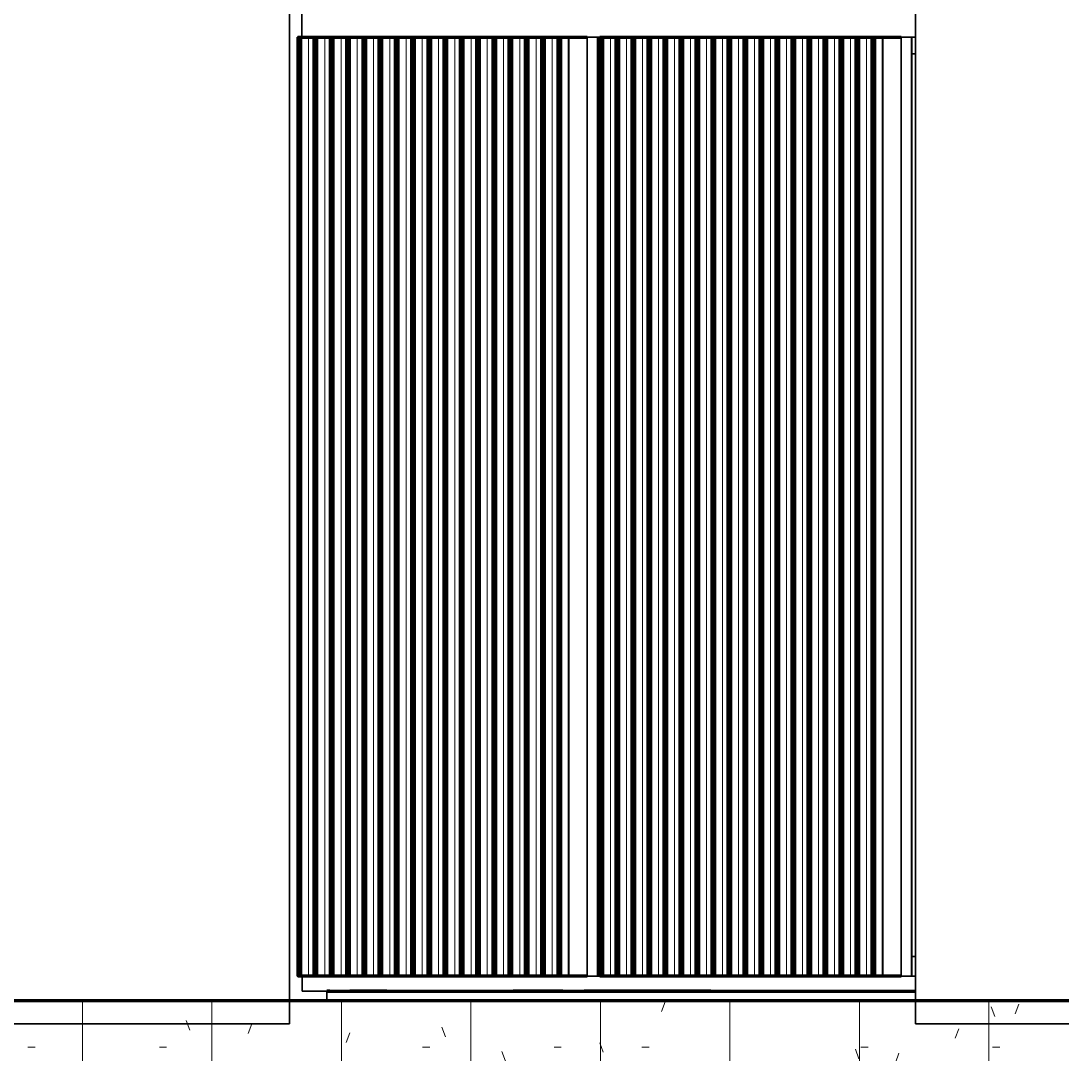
# Model space of a CAD drawing. Header units: millimetres. Extents: x -25371 to 2282244, y -90657 to 147824.
# Drawn here: x 2214725 to 2217890, y -1165 to 1977 of the extents above; entities that cross this region are included whole.
import ezdxf

# ---------------------------------------------------------------- set-up
doc = ezdxf.new("R2010")
doc.units = ezdxf.units.MM
for name, color, linetype, lineweight in [('A-DETL', 7, 'Continuous', 70), ('A-DOOR', 7, 'Continuous', 35), ('A-DOOR-E', 7, 'Continuous', 35), ('A-DOOR-FRAM', 7, 'Continuous', 35), ('A-DOOR-HDLN', 7, 'Continuous', 70), ('A-FLOR-E', 7, 'Continuous', 35), ('A-FLOR-HRAL', 7, 'Continuous', 35), ('A-GENM', 7, 'Continuous', 35), ('A-GLAZ-CURT', 7, 'Continuous', 35), ('A-GLAZ-CWMG', 7, 'Continuous', 35), ('A-WALL-PATT', 7, 'Continuous', 50), ('I-WALL-E', 7, 'Continuous', 50), ('P-SANR-FIXT', 7, 'Continuous', 35), ('WALL-E', 7, 'Continuous', 50)]:
    doc.layers.add(name, color=color, linetype=linetype, lineweight=lineweight)

# ---------------------------------------------------------------- blocks, each defined once
blk = doc.blocks.new('DPA_DR-SG-SW2 - D5_1100x2150 mm PB-5440788-VS01 - ELEVATION 1')
at = {"layer": 'A-DOOR', "color": 7}
for p, q in [((2627.5, 103600), (2599.3, 103600)), ((2599.3, 103600), (2789.5, 103600)), ((2789.5, 103600), (2627.5, 103600))]:
    blk.add_line(p, q, dxfattribs=at)
at = {"layer": 'A-DOOR-E', "color": 7}
for p, q in [((2622, 103600), (2623.3, 103600)), ((2789.5, 103600), (2622, 103600)), ((2789.5, 103600), (2623.3, 103600)), ((2648.9, 103600), (2650.2, 103600)), ((2648.9, 103600), (2789.5, 103600)), ((2789.5, 103600), (2650.2, 103600))]:
    blk.add_line(p, q, dxfattribs=at)
at = {"layer": 'A-DOOR-FRAM', "color": 7}
for p, q in [((2638.5, 103600), (2572.9, 103600)), ((2599.3, 103600), (2572.9, 103600)), ((2627.5, 103600), (2599.3, 103600)), ((2638.9, 103600), (2627.5, 103600)), ((2638.5, 103600), (2676.2, 103600)), ((2638.9, 103600), (2676.2, 103600))]:
    blk.add_line(p, q, dxfattribs=at)
blk = doc.blocks.new('PB-DRAIN-SCUPPER-GENC-300 with RC  - 300WX100D 2-5732364-VS01 - ELEVATION 1')
at = {"layer": 'P-SANR-FIXT', "color": 7}
for p, q in [((-189, 103600), (-205.4, 103600)), ((-205.4, 103600), (525.4, 103600)), ((525.4, 103600), (-189, 103600)), ((-8.5, 103600), (-24.9, 103600)), ((-24.9, 103600), (525.4, 103600)), ((-8.5, 103600), (525.4, 103600)), ((1999.7, 103600), (1622.7, 103600)), ((1622.7, 103600), (2163.7, 103600)), ((1622.7, 103600), (2180.1, 103600)), ((1622.7, 103600), (1983.3, 103600)), ((1983.3, 103600), (1999.7, 103600)), ((2163.7, 103600), (2180.1, 103600))]:
    blk.add_line(p, q, dxfattribs=at)
at = {"layer": 'P-SANR-FIXT', "color": 7, "lineweight": 9}
for p, q in [((-24.9, 103600), (-189, 103600)), ((-189, 103600), (525.4, 103600)), ((525.4, 103600), (-179.1, 103600)), ((-34.8, 103600), (525.4, 103600)), ((-24.9, 103600), (525.4, 103600)), ((1622.7, 103600), (2153.9, 103600)), ((2009.5, 103600), (1622.7, 103600)), ((1622.7, 103600), (1999.7, 103600)), ((1622.7, 103600), (2163.7, 103600)), ((1999.7, 103600), (2163.7, 103600))]:
    blk.add_line(p, q, dxfattribs=at)
blk = doc.blocks.new('Railing - Post End-4364167-VS01 - ELEVATION 1')
at = {"layer": 'A-FLOR-HRAL', "color": 7, "lineweight": 9}
for p, q in [((2594.8, 103600), (2586.2, 103600)), ((2586.6, 103600), (2592.2, 103600)), ((2592.3, 103600), (2627.6, 103600)), ((2635.7, 103600), (2594.8, 103600)), ((2627.6, 103600), (2636.1, 103600))]:
    blk.add_line(p, q, dxfattribs=at)
blk = doc.blocks.new('Railing - Post Start-4364165-VS01 - ELEVATION 1')
at = {"layer": 'A-FLOR-HRAL', "color": 7, "lineweight": 9}
for p, q in [((2394.2, 103600), (2355.6, 103600)), ((2356, 103600), (2361.7, 103600)), ((2361.7, 103600), (2405.5, 103600)), ((2399.4, 103600), (2394.5, 103600)), ((2405.1, 103600), (2399.4, 103600))]:
    blk.add_line(p, q, dxfattribs=at)
blk = doc.blocks.new('Railing - Railing-4950034-VS01 - ELEVATION 1')
at = {"color": 7}
for name in ['Railing - Post Start-4364165-VS01 - ELEVATION 1', 'Railing - Post End-4364167-VS01 - ELEVATION 1']:
    blk.add_blockref(name, (0, 0), dxfattribs=at)
blk = doc.blocks.new('DPA_AC-PL_FLOOR ROOM CAL - A41_1000 x 1000 mm-V31-VS01 - ELEVATION 1')
at = {"layer": 'A-DOOR-E', "color": 7}
for p, q in [((525.4, 103600), (149.9, 103600)), ((149.9, 103600), (525.4, 103600)), ((1622.7, 103600), (1701.2, 103600)), ((1701.2, 103600), (1622.7, 103600))]:
    blk.add_line(p, q, dxfattribs=at)
at = {"layer": 'A-DOOR-HDLN', "color": 7}
for p, q in [((220.4, 103600), (525.4, 103600)), ((525.4, 103600), (220.4, 103600)), ((220.4, 103600), (525.4, 103600)), ((1622.7, 103600), (1631.2, 103600)), ((1622.7, 103600), (1631.2, 103600)), ((1631.2, 103600), (1622.7, 103600))]:
    blk.add_line(p, q, dxfattribs=at)
blk = doc.blocks.new('System Panel - DPA-AR_Facade_Solid Panel 150mm-V50-VS01 - ELEVATION 1')
at = {"layer": 'A-GLAZ-CURT', "color": 7}
for p, q in [((1692.2, 103600), (2676.3, 103600)), ((1692.2, 103600), (1805.4, 103600)), ((2789.5, 103600), (1805.4, 103600)), ((2789.5, 103600), (2676.3, 103600))]:
    blk.add_line(p, q, dxfattribs=at)
blk = doc.blocks.new('DPA_DR-SG-SW - D4_1100x2150 mm-V68-VS01 - ELEVATION 1')
at = {"layer": 'A-DOOR', "color": 7}
for p, q in [((1787.5, 103600), (1759.3, 103600)), ((1759.3, 103600), (2536.7, 103600)), ((2564.9, 103600), (1787.5, 103600)), ((2536.7, 103600), (2564.9, 103600))]:
    blk.add_line(p, q, dxfattribs=at)
at = {"layer": 'A-DOOR-E', "color": 7}
for p, q in [((1770.6, 103600), (1772, 103600)), ((2525.3, 103600), (1770.6, 103600)), ((2526.7, 103600), (1772, 103600)), ((1797.5, 103600), (1798.8, 103600)), ((1797.5, 103600), (2552.2, 103600)), ((2553.6, 103600), (1798.8, 103600)), ((2526.7, 103600), (2525.3, 103600)), ((2553.6, 103600), (2552.2, 103600))]:
    blk.add_line(p, q, dxfattribs=at)
at = {"layer": 'A-DOOR-FRAM', "color": 7}
for p, q in [((1798.5, 103600), (1732.9, 103600)), ((1759.3, 103600), (1732.9, 103600)), ((1787.5, 103600), (1759.3, 103600)), ((1798.8, 103600), (1787.5, 103600)), ((1798.5, 103600), (1836.2, 103600)), ((1798.8, 103600), (1836.2, 103600)), ((2564.9, 103600), (2536.7, 103600)), ((2536.7, 103600), (2563.1, 103600)), ((2591, 103600), (2553.6, 103600)), ((2553.6, 103600), (2564.9, 103600)), ((2563.1, 103600), (2628.7, 103600)), ((2628.7, 103600), (2591, 103600))]:
    blk.add_line(p, q, dxfattribs=at)
blk = doc.blocks.new('DPA_CP_Entrance Louver Grill Vertical Z - Louver Grill Vertical Z-5599431-VS01 - ELEVATION 1')
at = {"layer": 'A-GLAZ-CURT', "color": 7}
for p, q in [((2506.3, 106500), (2451.2, 106500)), ((2451.2, 106500), (2452.5, 106500)), ((2451.2, 103645), (2451.2, 106500)), ((2452.5, 106500), (2509.1, 106500)), ((2452.5, 103645), (2452.5, 106500)), ((2476.3, 106500), (2474.8, 106500)), ((2474.8, 106500), (2506.3, 106500)), ((2509.1, 106500), (2476.3, 106500)), ((2476.3, 106500), (2532.9, 106500)), ((2476.3, 106500), (3401.4, 106500)), ((2570.7, 106500), (2532.9, 106500)), ((2532.9, 106500), (2565.7, 106500)), ((2532.9, 106500), (3412, 106500)), ((2565.7, 106500), (2603.5, 106500)), ((2603.5, 106500), (2570.7, 106500)), ((3368.6, 106500), (3312, 106500)), ((3312, 106500), (3313.3, 106500)), ((3312, 106500), (3312, 103645)), ((3313.3, 106500), (3368.4, 106500)), ((3313.3, 106500), (3313.3, 103645)), ((3368.4, 106500), (3399.9, 106500)), ((3368.4, 106500), (3368.4, 103645)), ((3401.4, 106500), (3368.6, 106500)), ((3399.9, 106500), (3401.4, 106500)), ((3399.9, 106500), (3399.9, 103645)), ((3401.4, 106500), (3401.4, 103645)), ((3412, 106500), (3401.4, 106500)), ((3401.4, 106500), (3401.4, 106450)), ((3401.4, 106450), (3412, 106450)), ((3412, 106450), (3401.4, 106450)), ((3401.4, 106450), (3412, 106450)), ((3412, 106450), (3401.4, 106450)), ((3412, 103705), (3401.4, 103705)), ((3401.4, 103705), (3401.4, 103645)), ((3401.4, 103705), (3412, 103705)), ((3401.4, 103705), (3412, 103705)), ((3412, 103705), (3401.4, 103705)), ((2452.5, 103645), (2451.2, 103645)), ((2451.2, 103645), (2506.3, 103645)), ((2509.1, 103645), (2452.5, 103645)), ((2506.3, 103645), (2474.8, 103645)), ((2474.8, 103645), (2476.3, 103645)), ((2476.3, 103645), (2509.1, 103645)), ((2532.9, 103645), (2476.3, 103645)), ((2476.3, 103645), (3401.4, 103645)), ((2565.7, 103645), (2532.9, 103645)), ((2532.9, 103645), (2570.7, 103645)), ((3412, 103645), (2532.9, 103645)), ((2603.5, 103645), (2565.7, 103645)), ((2570.7, 103645), (2603.5, 103645)), ((3313.3, 103645), (3312, 103645)), ((3312, 103645), (3368.6, 103645)), ((3368.4, 103645), (3313.3, 103645)), ((3399.9, 103645), (3368.4, 103645)), ((3368.6, 103645), (3401.4, 103645)), ((3401.4, 103645), (3399.9, 103645)), ((3401.4, 103645), (3412, 103645))]:
    blk.add_line(p, q, dxfattribs=at)
blk = doc.blocks.new('Rectangular Mullion - 45 x 100mm-5599265-VS01 - ELEVATION 1')
at = {"layer": 'A-GLAZ-CWMG', "color": 7}
for p, q in [((2480.4, 103645), (3412, 103645)), ((2555.9, 103645), (3412, 103645)), ((2480.4, 103600), (3412, 103600)), ((3412, 103600), (2555.9, 103600))]:
    blk.add_line(p, q, dxfattribs=at)
blk = doc.blocks.new('Rectangular Mullion - 45 x 100mm-5599497-VS01 - ELEVATION 1')
at = {"layer": 'A-GLAZ-CWMG', "color": 7}
for p, q in [((1622.7, 106500), (1547.2, 106500)), ((1547.2, 106500), (1576.7, 106500)), ((1576.7, 106500), (1652.2, 106500)), ((1652.2, 106500), (1622.7, 106500)), ((1576.7, 103645), (1547.2, 103645)), ((1547.2, 103645), (1622.7, 103645)), ((1652.2, 103645), (1576.7, 103645)), ((1622.7, 103645), (1652.2, 103645))]:
    blk.add_line(p, q, dxfattribs=at)
blk = doc.blocks.new('DPA_CP_Entrance Louver Grill Vertical Z - Louver Grill Vertical Z-5599499-VS01 - ELEVATION 1')
at = {"layer": 'A-GLAZ-CURT', "color": 7}
for p, q in [((1587.8, 106500), (1532.7, 106500)), ((1532.7, 106500), (1534, 106500)), ((1532.7, 103645), (1532.7, 106500)), ((1534, 106500), (1590.6, 106500)), ((1534, 103645), (1534, 106500)), ((1557.8, 106500), (1556.3, 106500)), ((1556.3, 106500), (1587.8, 106500)), ((1590.6, 106500), (1557.8, 106500)), ((1557.8, 106500), (1614.4, 106500)), ((1557.8, 106500), (2446.8, 106500)), ((1652.2, 106500), (1614.4, 106500)), ((1614.4, 106500), (1647.2, 106500)), ((1614.4, 106500), (2503.4, 106500)), ((1647.2, 106500), (1685, 106500)), ((1685, 106500), (1652.2, 106500)), ((2414, 106500), (2357.4, 106500)), ((2357.4, 106500), (2358.7, 106500)), ((2357.4, 106500), (2357.4, 103645)), ((2358.7, 106500), (2413.8, 106500)), ((2358.7, 106500), (2358.7, 103645)), ((2413.8, 106500), (2445.3, 106500)), ((2413.8, 106500), (2413.8, 103645)), ((2446.8, 106500), (2414, 106500)), ((2445.3, 106500), (2446.8, 106500)), ((2445.3, 106500), (2445.3, 103645)), ((2446.8, 106500), (2446.8, 103645)), ((2503.4, 106500), (2446.8, 106500)), ((2446.8, 106500), (2446.8, 106450)), ((2508.3, 106500), (2470.6, 106500)), ((2470.6, 106500), (2503.4, 106500)), ((2503.4, 106500), (2541.1, 106500)), ((2541.1, 106500), (2508.3, 106500)), ((2446.8, 106450), (2451.2, 106450)), ((2451.2, 106450), (2446.8, 106450)), ((2446.8, 106450), (2451.2, 106450)), ((2451.2, 106450), (2446.8, 106450)), ((2451.2, 103705), (2446.8, 103705)), ((2446.8, 103705), (2446.8, 103645)), ((2446.8, 103705), (2451.2, 103705)), ((2446.8, 103705), (2451.2, 103705)), ((2451.2, 103705), (2446.8, 103705)), ((1534, 103645), (1532.7, 103645)), ((1532.7, 103645), (1587.8, 103645)), ((1590.6, 103645), (1534, 103645)), ((1587.8, 103645), (1556.3, 103645)), ((1556.3, 103645), (1557.8, 103645)), ((1557.8, 103645), (1590.6, 103645)), ((1614.4, 103645), (1557.8, 103645)), ((1557.8, 103645), (2446.8, 103645)), ((1647.2, 103645), (1614.4, 103645)), ((1614.4, 103645), (1652.2, 103645)), ((2503.4, 103645), (1614.4, 103645)), ((1685, 103645), (1647.2, 103645)), ((1652.2, 103645), (1685, 103645)), ((2358.7, 103645), (2357.4, 103645)), ((2357.4, 103645), (2414, 103645)), ((2413.8, 103645), (2358.7, 103645)), ((2445.3, 103645), (2413.8, 103645)), ((2414, 103645), (2446.8, 103645)), ((2446.8, 103645), (2445.3, 103645)), ((2446.8, 103645), (2503.4, 103645)), ((2503.4, 103645), (2470.6, 103645)), ((2470.6, 103645), (2508.3, 103645)), ((2541.1, 103645), (2503.4, 103645)), ((2508.3, 103645), (2541.1, 103645))]:
    blk.add_line(p, q, dxfattribs=at)
blk = doc.blocks.new('Rectangular Mullion - Mullion_Top_C-Channel-5599266-VS01 - ELEVATION 1')
at = {"layer": 'A-GLAZ-CWMG', "color": 7}
for p, q in [((3449.4, 106600), (2480, 106600)), ((3524.8, 106600), (2555.5, 106600)), ((3524.8, 106600), (3449.4, 106600)), ((2480, 106500), (3412, 106500)), ((3412, 106500), (2555.5, 106500))]:
    blk.add_line(p, q, dxfattribs=at)
blk = doc.blocks.new('Rectangular Mullion - 45 x 100mm-5599430-VS01 - ELEVATION 1')
at = {"layer": 'A-GLAZ-CWMG', "color": 7}
for p, q in [((2541.1, 106500), (2465.7, 106500)), ((2465.7, 106500), (2495.2, 106500)), ((2495.2, 106500), (2570.7, 106500)), ((2570.7, 106500), (2541.1, 106500)), ((2495.2, 103645), (2465.7, 103645)), ((2465.7, 103645), (2541.1, 103645)), ((2570.7, 103645), (2495.2, 103645)), ((2541.1, 103645), (2570.7, 103645))]:
    blk.add_line(p, q, dxfattribs=at)
blk = doc.blocks.new('GM_Louver Grill Vertical Z1 - Z Profile-V70-VS01 - ELEVATION 1')
at = {"layer": 'A-DETL', "color": 7}
for p, q in [((1583.4, 106500), (1590, 106500)), ((1583.4, 106500), (1583.4, 103645)), ((1587.3, 106500), (1672.8, 106500)), ((1590, 106500), (1591.5, 106500)), ((1591.5, 106500), (1591.5, 103645)), ((1651.7, 106500), (1668.9, 106500)), ((1590, 103645), (1583.4, 103645)), ((1672.8, 103645), (1587.3, 103645)), ((1591.5, 103645), (1590, 103645)), ((1668.9, 103645), (1651.7, 103645))]:
    blk.add_line(p, q, dxfattribs=at)
at = {"layer": 'A-GENM', "color": 7, "lineweight": 9}
for p, q in [((1668.9, 106500), (1583.4, 106500)), ((1591.5, 106500), (1587.3, 106500)), ((1590, 106500), (1590, 103645)), ((1616.3, 103645), (1616.3, 106500)), ((1653.2, 106500), (1651.7, 106500)), ((1672.8, 106500), (1653.2, 106500)), ((1583.4, 103645), (1668.9, 103645)), ((1587.3, 103645), (1591.5, 103645)), ((1651.7, 103645), (1653.2, 103645)), ((1653.2, 103645), (1672.8, 103645))]:
    blk.add_line(p, q, dxfattribs=at)
blk = doc.blocks.new('GM_Louver Grill Vertical Z1 - Z Profile-V71-VS01 - ELEVATION 1')
at = {"layer": 'A-DETL', "color": 7}
for p, q in [((1632.9, 106500), (1639.4, 106500)), ((1632.9, 106500), (1632.9, 103645)), ((1636.8, 106500), (1722.2, 106500)), ((1639.4, 106500), (1640.9, 106500)), ((1640.9, 106500), (1640.9, 103645)), ((1701.2, 106500), (1718.3, 106500)), ((1639.4, 103645), (1632.9, 103645)), ((1722.2, 103645), (1636.8, 103645)), ((1640.9, 103645), (1639.4, 103645)), ((1718.3, 103645), (1701.2, 103645))]:
    blk.add_line(p, q, dxfattribs=at)
at = {"layer": 'A-GENM', "color": 7, "lineweight": 9}
for p, q in [((1718.3, 106500), (1632.9, 106500)), ((1640.9, 106500), (1636.8, 106500)), ((1639.4, 106500), (1639.4, 103645)), ((1665.7, 103645), (1665.7, 106500)), ((1702.6, 106500), (1701.2, 106500)), ((1722.2, 106500), (1702.6, 106500)), ((1632.9, 103645), (1718.3, 103645)), ((1636.8, 103645), (1640.9, 103645)), ((1701.2, 103645), (1702.6, 103645)), ((1702.6, 103645), (1722.2, 103645))]:
    blk.add_line(p, q, dxfattribs=at)
blk = doc.blocks.new('GM_Louver Grill Vertical Z1 - Z Profile-V72-VS01 - ELEVATION 1')
at = {"layer": 'A-DETL', "color": 7}
for p, q in [((1731.7, 106500), (1738.2, 106500)), ((1731.7, 106500), (1731.7, 103645)), ((1735.6, 106500), (1821, 106500)), ((1738.2, 106500), (1739.7, 106500)), ((1739.7, 106500), (1739.7, 103645)), ((1799.9, 106500), (1817.1, 106500)), ((1738.2, 103645), (1731.7, 103645)), ((1821, 103645), (1735.6, 103645)), ((1739.7, 103645), (1738.2, 103645)), ((1817.1, 103645), (1800.2, 103645))]:
    blk.add_line(p, q, dxfattribs=at)
at = {"layer": 'A-GENM', "color": 7, "lineweight": 9}
for p, q in [((1817.1, 106500), (1731.7, 106500)), ((1739.7, 106500), (1735.6, 106500)), ((1738.2, 106500), (1738.2, 103645)), ((1764.5, 103645), (1764.5, 106500)), ((1801.4, 106500), (1799.9, 106500)), ((1821, 106500), (1801.4, 106500)), ((1731.7, 103645), (1817.1, 103645)), ((1735.6, 103645), (1739.7, 103645)), ((1800.2, 103645), (1801.4, 103645)), ((1801.4, 103645), (1821, 103645))]:
    blk.add_line(p, q, dxfattribs=at)
blk = doc.blocks.new('GM_Louver Grill Vertical Z1 - Z Profile-V73-VS01 - ELEVATION 1')
at = {"layer": 'A-DETL', "color": 7}
for p, q in [((1830.5, 106500), (1837.1, 106500)), ((1830.5, 106500), (1830.5, 103645)), ((1834.4, 106500), (1919.8, 106500)), ((1837.1, 106500), (1838.6, 106500)), ((1838.6, 106500), (1838.6, 103645)), ((1899.2, 106500), (1915.9, 106500)), ((1837.1, 103645), (1830.5, 103645)), ((1919.8, 103645), (1834.4, 103645)), ((1838.6, 103645), (1837.1, 103645)), ((1915.9, 103645), (1899.2, 103645))]:
    blk.add_line(p, q, dxfattribs=at)
at = {"layer": 'A-GENM', "color": 7, "lineweight": 9}
for p, q in [((1915.9, 106500), (1830.5, 106500)), ((1838.6, 106500), (1834.4, 106500)), ((1837.1, 106500), (1837.1, 103645)), ((1863.3, 103645), (1863.3, 106500)), ((1919.8, 106500), (1900.2, 106500)), ((1830.5, 103645), (1915.9, 103645)), ((1834.4, 103645), (1838.6, 103645)), ((1900.2, 103645), (1919.8, 103645))]:
    blk.add_line(p, q, dxfattribs=at)
blk = doc.blocks.new('GM_Louver Grill Vertical Z1 - Z Profile-V74-VS01 - ELEVATION 1')
at = {"layer": 'A-DETL', "color": 7}
for p, q in [((2028.1, 106500), (2034.7, 106500)), ((2028.1, 106500), (2028.1, 103645)), ((2032, 106500), (2117.5, 106500)), ((2034.7, 106500), (2036.2, 106500)), ((2036.2, 106500), (2036.2, 103645)), ((2097.2, 106500), (2113.6, 106500)), ((2034.7, 103645), (2028.1, 103645)), ((2117.5, 103645), (2032, 103645)), ((2036.2, 103645), (2034.7, 103645)), ((2113.6, 103645), (2097.2, 103645))]:
    blk.add_line(p, q, dxfattribs=at)
at = {"layer": 'A-GENM', "color": 7, "lineweight": 9}
for p, q in [((2113.6, 106500), (2028.1, 106500)), ((2036.2, 106500), (2032, 106500)), ((2034.7, 106500), (2034.7, 103645)), ((2060.9, 103645), (2060.9, 106500)), ((2117.5, 106500), (2097.9, 106500)), ((2028.1, 103645), (2113.6, 103645)), ((2032, 103645), (2036.2, 103645)), ((2097.9, 103645), (2117.5, 103645))]:
    blk.add_line(p, q, dxfattribs=at)
blk = doc.blocks.new('GM_Louver Grill Vertical Z1 - Z Profile-V75-VS01 - ELEVATION 1')
at = {"layer": 'A-DETL', "color": 7}
for p, q in [((2225.8, 106500), (2232.3, 106500)), ((2225.8, 106500), (2225.8, 103645)), ((2229.7, 106500), (2315.1, 106500)), ((2232.3, 106500), (2233.8, 106500)), ((2233.8, 106500), (2233.8, 103645)), ((2294, 106500), (2311.2, 106500)), ((2232.3, 103645), (2225.8, 103645)), ((2315.1, 103645), (2229.7, 103645)), ((2233.8, 103645), (2232.3, 103645)), ((2311.2, 103645), (2294, 103645))]:
    blk.add_line(p, q, dxfattribs=at)
at = {"layer": 'A-GENM', "color": 7, "lineweight": 9}
for p, q in [((2311.2, 106500), (2225.8, 106500)), ((2233.8, 106500), (2229.7, 106500)), ((2232.3, 106500), (2232.3, 103645)), ((2258.6, 103645), (2258.6, 106500)), ((2295.2, 106500), (2294, 106500)), ((2315.1, 106500), (2295.5, 106500)), ((2225.8, 103645), (2311.2, 103645)), ((2229.7, 103645), (2233.8, 103645)), ((2294, 103645), (2295.2, 103645)), ((2295.5, 103645), (2315.1, 103645))]:
    blk.add_line(p, q, dxfattribs=at)
blk = doc.blocks.new('GM_Louver Grill Vertical Z1 - Z Profile-V76-VS01 - ELEVATION 1')
at = {"layer": 'A-DETL', "color": 7}
for p, q in [((2324.6, 106500), (2331.1, 106500)), ((2324.6, 106500), (2324.6, 103645)), ((2328.5, 106500), (2413.9, 106500)), ((2331.1, 106500), (2332.7, 106500)), ((2332.7, 106500), (2332.7, 103645)), ((2392.8, 106500), (2410, 106500)), ((2331.1, 103645), (2324.6, 103645)), ((2413.9, 103645), (2328.5, 103645)), ((2332.7, 103645), (2331.1, 103645)), ((2410, 103645), (2392.8, 103645))]:
    blk.add_line(p, q, dxfattribs=at)
at = {"layer": 'A-GENM', "color": 7, "lineweight": 9}
for p, q in [((2410, 106500), (2324.6, 106500)), ((2332.7, 106500), (2328.5, 106500)), ((2331.1, 106500), (2331.1, 103645)), ((2357.4, 103645), (2357.4, 106500)), ((2394.2, 106500), (2392.8, 106500)), ((2413.9, 106500), (2394.3, 106500)), ((2324.6, 103645), (2410, 103645)), ((2328.5, 103645), (2332.7, 103645)), ((2392.8, 103645), (2394.2, 103645)), ((2394.3, 103645), (2413.9, 103645))]:
    blk.add_line(p, q, dxfattribs=at)
blk = doc.blocks.new('Rectangular Mullion - Mullion_Top_C-Channel-5599267-VS01 - ELEVATION 1')
at = {"layer": 'A-GLAZ-CWMG', "color": 7}
for p, q in [((1546.8, 106500), (1546.8, 106600)), ((1546.8, 106600), (1622.3, 106600)), ((2480, 106600), (1546.8, 106600)), ((2555.5, 106600), (1622.3, 106600)), ((1622.3, 106500), (1546.8, 106500)), ((1546.8, 106500), (2480, 106500)), ((2555.5, 106500), (1622.3, 106500))]:
    blk.add_line(p, q, dxfattribs=at)
blk = doc.blocks.new('Rectangular Mullion - 45 x 100mm-5599268-VS01 - ELEVATION 1')
at = {"layer": 'A-GLAZ-CWMG', "color": 7}
for p, q in [((1547.2, 103600), (1547.2, 103645)), ((1547.2, 103645), (1622.7, 103645)), ((1547.2, 103645), (2480.4, 103645)), ((1622.7, 103645), (2555.9, 103645)), ((1622.7, 103600), (1547.2, 103600)), ((1547.2, 103600), (2480.4, 103600)), ((2555.9, 103600), (1622.7, 103600))]:
    blk.add_line(p, q, dxfattribs=at)
blk = doc.blocks.new('System Panel - DPA-AR_Facade_Solid Panel 150mm-5598975-VS01 - ELEVATION 1')
at = {"layer": 'A-GLAZ-CURT', "color": 7}
for p, q in [((1509.5, 106600), (525.4, 106600)), ((525.4, 106600), (525.4, 103500)), ((525.4, 106600), (638.6, 106600)), ((638.6, 106600), (1622.7, 106600)), ((1509.5, 103500), (1509.5, 106600)), ((1509.5, 106600), (1622.7, 106600)), ((1622.7, 103600), (1622.7, 103570)), ((525.4, 103500), (1509.5, 103500))]:
    blk.add_line(p, q, dxfattribs=at)
blk = doc.blocks.new('System Panel - DPA-AR_Facade_Solid Panel 150mm-V77-VS01 - ELEVATION 1')
at = {"layer": 'A-GLAZ-CURT', "color": 7}
for p, q in [((4396.1, 106600), (3412, 106600)), ((3412, 106600), (3412, 103500)), ((3412, 106600), (3525.2, 106600)), ((3525.2, 106600), (3656.4, 106600)), ((3656.4, 106600), (4409.5, 106600)), ((4396.1, 103500), (4396.1, 106600)), ((4396.1, 106600), (4509.3, 106600)), ((4509.3, 106600), (4509.3, 103500)), ((3412, 103500), (4297.7, 103500)), ((4297.7, 103500), (4396.1, 103500)), ((4509.3, 103500), (4396.1, 103500))]:
    blk.add_line(p, q, dxfattribs=at)

msp = doc.modelspace()

# ---------------------------------------------------------------- hatches: boundary and pattern name
at = {"layer": 'A-WALL-PATT', "lineweight": 9}
h = msp.add_hatch(dxfattribs=at)
h.set_pattern_fill('FP_15', style=0, pattern_type=2)
h.set_pattern_definition([(0, (2227410.1, -104572.74), (533.245, 203.2), [21.996, -377.938, 21.996, -377.938, -2132.981]), (0, (2227410.1, -104572.74), (533.245, 203.2), [-799.868, 21.996, -777.871, 21.996, -377.938, -933.179]), (0, (2227410.1, -104572.74), (533.245, 203.2), [-1999.669, 21.996, -244.626, 21.996, -644.56]), (110.745, (2227610.07, -104471.14), (-382.06842, 602.30877), [31.049, -533.482, -3575.367]), (110.745, (2227610.07, -104471.14), (-382.06842, 602.30877), [-564.532, 31.049, -533.482, -3010.835]), (110.745, (2227610.07, -104471.14), (-382.06842, 602.30877), [-1129.063, 31.049, -1098.014, -1881.772]), (110.745, (2227610.07, -104471.14), (-382.06842, 602.30877), [-2258.126, 31.049, -533.482, -1317.24]), (110.745, (2227610.07, -104471.14), (-382.06842, 602.30877), [-2822.658, 31.049, -345.305, -940.886]), (110.745, (2227610.07, -104471.14), (-382.06842, 602.30877), [-3199.012, 31.049, -909.837]), (249.255, (2227676.73, -104064.74), (-151.16483, -805.50714), [31.049, -533.482, -3575.367]), (249.255, (2227676.73, -104064.74), (-151.16483, -805.50714), [-564.532, 31.049, -533.482, -3010.835]), (249.255, (2227676.73, -104064.74), (-151.16483, -805.50714), [-1129.063, 31.049, -1098.014, -1881.772]), (249.255, (2227676.73, -104064.74), (-151.16483, -805.50714), [-2258.126, 31.049, -533.482, -1317.24]), (249.255, (2227676.73, -104064.74), (-151.16483, -805.50714), [-2822.658, 31.049, -345.305, -940.886]), (249.255, (2227676.73, -104064.74), (-151.16483, -805.50714), [-3199.012, 31.049, -909.837])])
h.paths.add_polyline_path([(2215665.904, -2572.744), (2215666.55, -2497.731), (2215668.592, -2480.726), (2215677.436, -2452.843), (2215690.108, -2431.912), (2215698.467, -2423.315), (2215703.907, -2418.847), (2215721.822, -2409.725), (2215740.047, -2406.077), (2215860.004, -2404.958), (2215863.723, -2404.33), (2215883.011, -2390.753), (2216770.475, -1586.707), (2216785.84, -1577.278), (2216794.446, -1574.914), (2216807.787, -1572.745), (2216926.419, -1573.596), (2216942.41, -1577.048), (2216949.661, -1580.748), (2216957.91, -1585.901), (2216970.235, -1597.965), (2216978.701, -1610.255), (2216986.557, -1626.107), (2216993.198, -1651.035), (2216995.094, -1675.283), (2216995.094, -2472.744), (2218330.115, -2472.744), (2218330.115, -1002.744), (2212194.212, -1002.744), (2212194.716, -2501.361), (2212550.053, -2479.49), (2212550.053, -2422.744), (2212726.236, -2422.744), (2212726.236, -2472.744), (2212740.402, -2472.744), (2212740.402, -2572.744), (2215634.603, -2572.744)])
h.paths.add_polyline_path([(2216502.822, -2572.744), (2216502.729, -2245.996), (2216158.107, -2558.67), (2216158.269, -2572.744), (2216502.776, -2572.744)])
h.paths.add_polyline_path([(2216068.187, -2572.744), (2216109.263, -2535.476), (2216109.095, -2253.139), (2215906.758, -2435.426), (2215885.047, -2449.151), (2215853.211, -2456.077), (2215732.359, -2457.193), (2215734.978, -2457.861), (2215730.557, -2461.746), (2215725.101, -2468.746), (2215718.77, -2483.897), (2215716.287, -2497.731), (2215715.782, -2506.077), (2215716.683, -2572.744), (2216012.35, -2572.744)])
h.paths.add_polyline_path([(2216551.811, -2568.884), (2216714.255, -2545.987), (2216714.257, -2472.744), (2216945.216, -2472.744), (2216945.216, -1972.745), (2216803.493, -1973.115), (2216551.74, -2201.529), (2216551.797, -2497.731)])
h.paths.add_polyline_path([(2211487.415, -2546.596), (2212095.851, -2507.684), (2212095.138, -1002.744), (2211487.415, -1002.744), (2211487.415, -2497.731)])
h.paths.add_polyline_path([(2216158.108, -2491.159), (2216502.899, -2178.332), (2216502.729, -1895.996), (2216158.255, -2208.536), (2216158.158, -2394.925)])
h.paths.add_polyline_path([(2216551.746, -2134.013), (2216785.01, -1923.596), (2216793.726, -1922.745), (2216945.216, -1922.745), (2216944.373, -1660.809), (2216939.993, -1643.507), (2216933.575, -1632.029), (2216924.645, -1623.388), (2216922.168, -1623.006), (2216916.068, -1622.745), (2216804.266, -1623.747), (2216795.607, -1630.27), (2216551.89, -1851.393), (2216551.751, -2125.249)])
h = msp.add_hatch(dxfattribs=at)
h.set_pattern_fill('FP_16', style=0, pattern_type=2)
h.set_pattern_definition([(0, (2218848.2, -4602.74), (0, 600), []), (90, (2218848.22, -4602.74), (-393.636, 2e-14), [])])
h.paths.add_polyline_path([(2215665.904, -2572.744), (2215666.55, -2497.731), (2215668.592, -2480.726), (2215677.436, -2452.843), (2215690.108, -2431.912), (2215698.467, -2423.315), (2215703.907, -2418.847), (2215721.822, -2409.725), (2215740.047, -2406.077), (2215860.004, -2404.958), (2215863.723, -2404.33), (2215883.011, -2390.753), (2216770.475, -1586.707), (2216785.84, -1577.278), (2216794.446, -1574.914), (2216807.787, -1572.745), (2216926.419, -1573.596), (2216942.41, -1577.048), (2216949.661, -1580.748), (2216957.91, -1585.901), (2216970.235, -1597.965), (2216978.701, -1610.255), (2216986.557, -1626.107), (2216993.198, -1651.035), (2216995.094, -1675.283), (2216995.094, -2472.744), (2218330.115, -2472.744), (2218330.115, -1002.744), (2212194.212, -1002.744), (2212194.716, -2501.361), (2212550.053, -2479.49), (2212550.053, -2422.744), (2212726.236, -2422.744), (2212726.236, -2472.744), (2212740.402, -2472.744), (2212740.402, -2572.744), (2215634.603, -2572.744)])
h.paths.add_polyline_path([(2216502.822, -2572.744), (2216502.729, -2245.996), (2216158.107, -2558.67), (2216158.269, -2572.744), (2216502.776, -2572.744)])
h.paths.add_polyline_path([(2216068.187, -2572.744), (2216109.263, -2535.476), (2216109.095, -2253.139), (2215906.758, -2435.426), (2215885.047, -2449.151), (2215853.211, -2456.077), (2215732.359, -2457.193), (2215734.978, -2457.861), (2215730.557, -2461.746), (2215725.101, -2468.746), (2215718.77, -2483.897), (2215716.287, -2497.731), (2215715.782, -2506.077), (2215716.683, -2572.744), (2216012.35, -2572.744)])
h.paths.add_polyline_path([(2216551.811, -2568.884), (2216714.255, -2545.987), (2216714.257, -2472.744), (2216945.216, -2472.744), (2216945.216, -1972.745), (2216803.493, -1973.115), (2216551.74, -2201.529), (2216551.797, -2497.731)])
h.paths.add_polyline_path([(2211487.415, -2546.596), (2212095.851, -2507.684), (2212095.138, -1002.744), (2211487.415, -1002.744), (2211487.415, -2497.731)])
h.paths.add_polyline_path([(2216158.108, -2491.159), (2216502.899, -2178.332), (2216502.729, -1895.996), (2216158.255, -2208.536), (2216158.158, -2394.925)])
h.paths.add_polyline_path([(2216551.746, -2134.013), (2216785.01, -1923.596), (2216793.726, -1922.745), (2216945.216, -1922.745), (2216944.373, -1660.809), (2216939.993, -1643.507), (2216933.575, -1632.029), (2216924.645, -1623.388), (2216922.168, -1623.006), (2216916.068, -1622.745), (2216804.266, -1623.747), (2216795.607, -1630.27), (2216551.89, -1851.393), (2216551.751, -2125.249)])

# ---------------------------------------------------------------- linework, layer by layer
at = {"layer": 'A-DETL', "color": 7}
for p, q in [((2215655.065, -972.744), (2216221.105, -972.744)), ((2215655.07, -972.744), (2215896.524, -972.744)), ((2215655.07, -972.744), (2216152.725, -972.744)), ((2215655.07, -972.744), (2216807.109, -972.744)), ((2215655.07, -972.744), (2215724.612, -972.744)), ((2215655.07, -972.744), (2215837.817, -972.744)), ((2215655.07, -972.744), (2216089.893, -972.744)), ((2215655.072, -972.744), (2217444.436, -972.744)), ((2215837.818, -972.744), (2215724.612, -972.744)), ((2215837.817, -972.744), (2216821.906, -972.744)), ((2216152.725, -972.744), (2216821.905, -972.744)), ((2216372.047, -972.744), (2216221.105, -972.744)), ((2216283.938, -972.744), (2217084.141, -972.744)), ((2216312.567, -972.744), (2216436.804, -972.744)), ((2216434.663, -972.744), (2216736.53, -972.744)), ((2216821.905, -972.744), (2216436.804, -972.744)), ((2216726.708, -972.744), (2216595.496, -972.744)), ((2216726.708, -972.744), (2216953.12, -972.744)), ((2217084.141, -972.744), (2217444.436, -972.744)), ((2218330.115, -1002.744), (2212194.212, -1002.744))]:
    msp.add_line(p, q, dxfattribs=at)
at = {"layer": 'A-FLOR-E', "color": 7}
for p, q in [((2216920.312, -972.744), (2215655.07, -972.744)), ((2215707.54, -972.744), (2215655.07, -972.744)), ((2216807.109, -972.744), (2215655.07, -972.744)), ((2216779.672, -972.744), (2215848.407, -972.744)), ((2216821.905, -972.744), (2216283.938, -972.744)), ((2217444.436, -972.744), (2216920.312, -972.744))]:
    msp.add_line(p, q, dxfattribs=at)
at = {"layer": 'I-WALL-E', "color": 7}
msp.add_line((2215655.069, -1002.744), (2217444.436, -1002.744), dxfattribs=at)
at = {"layer": 'WALL-E', "color": 7}
for p, q in [((2215765.313, -972.744), (2215655.07, -972.744)), ((2215837.818, -972.744), (2215655.07, -972.744)), ((2216303.451, -972.744), (2215655.07, -972.744)), ((2216372.047, -972.744), (2215655.07, -972.744)), ((2216089.893, -972.744), (2215655.07, -972.744)), ((2215765.313, -972.744), (2215896.524, -972.744)), ((2216605.319, -972.744), (2216303.451, -972.744)), ((2216312.567, -972.744), (2216821.905, -972.744)), ((2216821.905, -972.744), (2216434.663, -972.744)), ((2216821.909, -972.744), (2216595.496, -972.744)), ((2216605.319, -972.744), (2216736.53, -972.744)), ((2216821.909, -972.744), (2216953.12, -972.744))]:
    msp.add_line(p, q, dxfattribs=at)

# ---------------------------------------------------------------- block references
at = {"layer": 'A-DOOR-E', "color": 7}
for name in ['DPA_AC-PL_FLOOR ROOM CAL - A41_1000 x 1000 mm-V31-VS01 - ELEVATION 1', 'DPA_DR-SG-SW - D4_1100x2150 mm-V68-VS01 - ELEVATION 1', 'DPA_DR-SG-SW2 - D5_1100x2150 mm PB-5440788-VS01 - ELEVATION 1']:
    msp.add_blockref(name, (2214032.412, -104572.744), dxfattribs=at)
at = {"layer": 'A-FLOR-HRAL', "color": 7, "lineweight": 9}
msp.add_blockref('Railing - Railing-4950034-VS01 - ELEVATION 1', (2214032.412, -104572.744), dxfattribs=at)
at = {"layer": 'A-GENM', "color": 7}
for name, p in [('GM_Louver Grill Vertical Z1 - Z Profile-V70-VS01 - ELEVATION 1', (2213983.003, -104572.744)), ('GM_Louver Grill Vertical Z1 - Z Profile-V70-VS01 - ELEVATION 1', (2214032.412, -104572.744)), ('GM_Louver Grill Vertical Z1 - Z Profile-V71-VS01 - ELEVATION 1', (2214032.412, -104572.744)), ('GM_Louver Grill Vertical Z1 - Z Profile-V70-VS01 - ELEVATION 1', (2214131.231, -104572.744)), ('GM_Louver Grill Vertical Z1 - Z Profile-V72-VS01 - ELEVATION 1', (2214032.412, -104572.744)), ('GM_Louver Grill Vertical Z1 - Z Profile-V70-VS01 - ELEVATION 1', (2214230.05, -104572.744)), ('GM_Louver Grill Vertical Z1 - Z Profile-V73-VS01 - ELEVATION 1', (2214032.412, -104572.744)), ('GM_Louver Grill Vertical Z1 - Z Profile-V70-VS01 - ELEVATION 1', (2214328.868, -104572.744)), ('GM_Louver Grill Vertical Z1 - Z Profile-V70-VS01 - ELEVATION 1', (2214378.278, -104572.744)), ('GM_Louver Grill Vertical Z1 - Z Profile-V70-VS01 - ELEVATION 1', (2214427.687, -104572.744)), ('GM_Louver Grill Vertical Z1 - Z Profile-V74-VS01 - ELEVATION 1', (2214032.412, -104572.744)), ('GM_Louver Grill Vertical Z1 - Z Profile-V70-VS01 - ELEVATION 1', (2214526.505, -104572.744)), ('GM_Louver Grill Vertical Z1 - Z Profile-V70-VS01 - ELEVATION 1', (2214575.915, -104572.744)), ('GM_Louver Grill Vertical Z1 - Z Profile-V70-VS01 - ELEVATION 1', (2214625.324, -104572.744)), ('GM_Louver Grill Vertical Z1 - Z Profile-V75-VS01 - ELEVATION 1', (2214032.412, -104572.744)), ('GM_Louver Grill Vertical Z1 - Z Profile-V70-VS01 - ELEVATION 1', (2214724.143, -104572.744)), ('GM_Louver Grill Vertical Z1 - Z Profile-V76-VS01 - ELEVATION 1', (2214032.412, -104572.744)), ('GM_Louver Grill Vertical Z1 - Z Profile-V70-VS01 - ELEVATION 1', (2214901.483, -104572.744)), ('GM_Louver Grill Vertical Z1 - Z Profile-V70-VS01 - ELEVATION 1', (2214950.109, -104572.744)), ('GM_Louver Grill Vertical Z1 - Z Profile-V70-VS01 - ELEVATION 1', (2214998.734, -104572.744)), ('GM_Louver Grill Vertical Z1 - Z Profile-V70-VS01 - ELEVATION 1', (2215047.36, -104572.744)), ('GM_Louver Grill Vertical Z1 - Z Profile-V70-VS01 - ELEVATION 1', (2215095.985, -104572.744)), ('GM_Louver Grill Vertical Z1 - Z Profile-V70-VS01 - ELEVATION 1', (2215144.611, -104572.744)), ('GM_Louver Grill Vertical Z1 - Z Profile-V70-VS01 - ELEVATION 1', (2215193.236, -104572.744)), ('GM_Louver Grill Vertical Z1 - Z Profile-V70-VS01 - ELEVATION 1', (2215241.861, -104572.744)), ('GM_Louver Grill Vertical Z1 - Z Profile-V70-VS01 - ELEVATION 1', (2215290.487, -104572.744)), ('GM_Louver Grill Vertical Z1 - Z Profile-V70-VS01 - ELEVATION 1', (2215339.112, -104572.744)), ('GM_Louver Grill Vertical Z1 - Z Profile-V70-VS01 - ELEVATION 1', (2215387.738, -104572.744)), ('GM_Louver Grill Vertical Z1 - Z Profile-V70-VS01 - ELEVATION 1', (2215436.363, -104572.744)), ('GM_Louver Grill Vertical Z1 - Z Profile-V70-VS01 - ELEVATION 1', (2215484.989, -104572.744)), ('GM_Louver Grill Vertical Z1 - Z Profile-V70-VS01 - ELEVATION 1', (2215533.614, -104572.744)), ('GM_Louver Grill Vertical Z1 - Z Profile-V70-VS01 - ELEVATION 1', (2215582.24, -104572.744)), ('GM_Louver Grill Vertical Z1 - Z Profile-V70-VS01 - ELEVATION 1', (2215630.865, -104572.744)), ('GM_Louver Grill Vertical Z1 - Z Profile-V70-VS01 - ELEVATION 1', (2215679.491, -104572.744)), ('GM_Louver Grill Vertical Z1 - Z Profile-V70-VS01 - ELEVATION 1', (2215728.116, -104572.744))]:
    msp.add_blockref(name, p, dxfattribs=at)
at = {"layer": 'A-GLAZ-CURT', "color": 7}
for name in ['System Panel - DPA-AR_Facade_Solid Panel 150mm-5598975-VS01 - ELEVATION 1', 'System Panel - DPA-AR_Facade_Solid Panel 150mm-V77-VS01 - ELEVATION 1', 'DPA_CP_Entrance Louver Grill Vertical Z - Louver Grill Vertical Z-5599499-VS01 - ELEVATION 1', 'DPA_CP_Entrance Louver Grill Vertical Z - Louver Grill Vertical Z-5599431-VS01 - ELEVATION 1', 'System Panel - DPA-AR_Facade_Solid Panel 150mm-V50-VS01 - ELEVATION 1']:
    msp.add_blockref(name, (2214032.412, -104572.744), dxfattribs=at)
at = {"layer": 'A-GLAZ-CWMG', "color": 7}
for name in ['Rectangular Mullion - Mullion_Top_C-Channel-5599267-VS01 - ELEVATION 1', 'Rectangular Mullion - Mullion_Top_C-Channel-5599266-VS01 - ELEVATION 1', 'Rectangular Mullion - 45 x 100mm-5599497-VS01 - ELEVATION 1', 'Rectangular Mullion - 45 x 100mm-5599430-VS01 - ELEVATION 1', 'Rectangular Mullion - 45 x 100mm-5599268-VS01 - ELEVATION 1', 'Rectangular Mullion - 45 x 100mm-5599265-VS01 - ELEVATION 1']:
    msp.add_blockref(name, (2214032.412, -104572.744), dxfattribs=at)
at = {"layer": 'P-SANR-FIXT', "color": 7}
msp.add_blockref('PB-DRAIN-SCUPPER-GENC-300 with RC  - 300WX100D 2-5732364-VS01 - ELEVATION 1', (2214032.412, -104572.744), dxfattribs=at)

doc.saveas('drawing.dxf')
